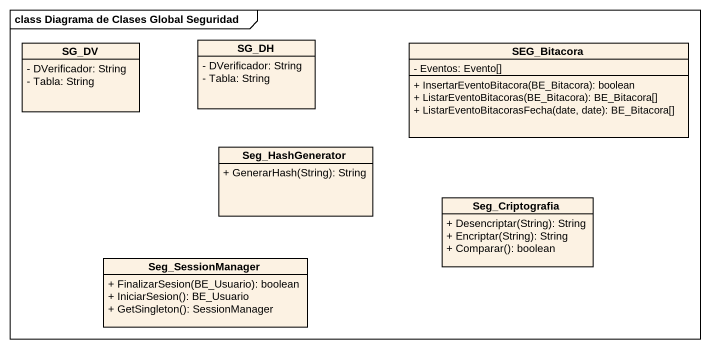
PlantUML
@startuml
mainframe class Diagrama de Clases Global Seguridad
hide circle
hide empty members
skinparam classAttributeIconSize 0
class SG_DV {
  - DVerificador: String
  - Tabla: String
}
class SG_DH {
  - DVerificador: String
  - Tabla: String
}
class SEG_Bitacora {
  - Eventos: Evento[]
  + InsertarEventoBitacora(BE_Bitacora): boolean
  + ListarEventoBitacoras(BE_Bitacora): BE_Bitacora[]
  + ListarEventoBitacorasFecha(date, date): BE_Bitacora[]
}
class Seg_HashGenerator {
  + GenerarHash(String): String
}
class Seg_Criptografia {
  + Desencriptar(String): String
  + Encriptar(String): String
  + Comparar(): boolean
}
class Seg_SessionManager {
  + FinalizarSesion(BE_Usuario): boolean
  + IniciarSesion(): BE_Usuario
  + GetSingleton(): SessionManager
}
@enduml
